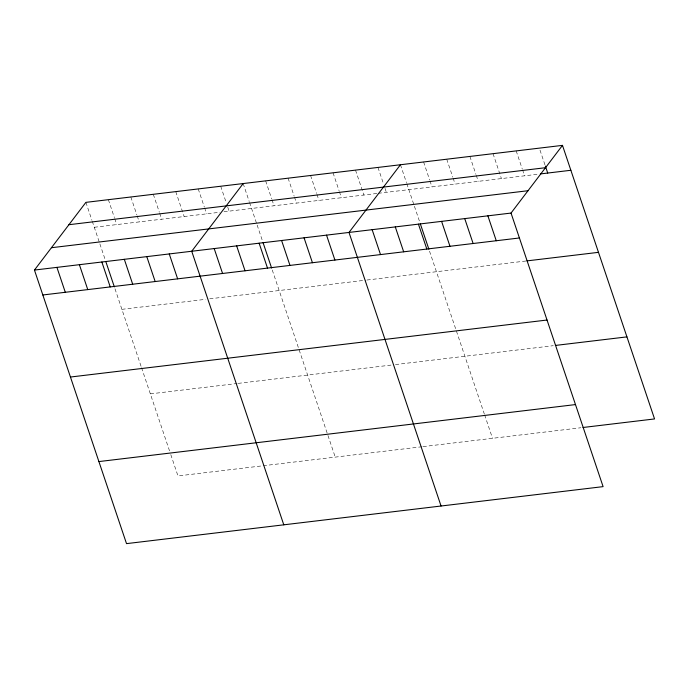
<?xml version="1.0" encoding="UTF-8"?>
<svg xmlns="http://www.w3.org/2000/svg" width="689" height="689" viewBox="0 0 689 689"><rect width="100%" height="100%" fill="white"/><g stroke="black" fill="none" stroke-linecap="round" stroke-linejoin="round"><path stroke-width="0.52" stroke-dasharray="3.44 2.58" d="M94.281 227.275L219.894 212.255M223.985 211.764L377.167 193.445M378.192 193.316L538.247 174.179M121.901 309.335L205.641 299.319M209.723 298.828L365.98 280.139M366.996 280.018L525.879 261.019M150.348 393.875L237.154 383.497M238.179 383.377L391.369 365.049M395.452 364.567L553.284 345.689M422.047 446.739L177.969 475.935L170.08 452.492M423.063 446.618L580.896 427.748M540.004 150.124L545.033 165.076M516.19 150.9L522.219 168.839M522.555 169.838L524.57 175.816M493.04 153.673L501.42 178.58M469.889 156.437L475.927 174.377M476.263 175.368L478.269 181.353M446.739 159.211L452.776 177.142M453.112 178.141L455.128 184.118M423.597 161.975L429.626 179.915M429.962 180.906L431.977 186.891M400.447 164.749L406.484 182.68M406.82 183.679L414.089 205.288M414.416 206.261L419.679 221.892M429.54 251.201L484.289 413.891M484.625 414.873L492.514 438.316M377.977 167.436L383.678 184.368M385.022 188.355L386.365 192.343M355.507 170.123L363.895 195.03M333.045 172.81L339.083 190.741M339.41 191.74L341.425 197.717M310.575 175.497L316.613 193.428M316.949 194.427L318.955 200.404M288.105 178.184L294.143 196.115M294.479 197.114L296.494 203.091M265.644 180.871L271.673 198.802M272.009 199.801L274.024 205.778M243.174 183.558L249.211 201.489M249.547 202.488L256.816 224.097M257.143 225.07L262.406 240.702M272.267 270.01L335.242 457.126M220.704 186.245L226.405 203.177M227.749 207.165L229.093 211.153M198.234 188.932L204.271 206.864M204.607 207.863L206.622 213.84M175.773 191.62L184.152 216.527M153.302 194.307L159.34 212.238M159.676 213.237L161.682 219.214M130.832 196.994L136.87 214.925M137.206 215.924L139.221 221.901M108.371 199.681L114.4 217.612M114.736 218.611L116.751 224.588M85.901 202.368L91.938 220.299M92.274 221.298L99.543 242.907M99.871 243.88L105.46 260.485M114.994 288.82L141.202 366.703M141.546 367.711L169.744 451.51"/><path stroke-width="1.03" d="M562.482 145.37L511.031 213.065L603.099 486.632L126.518 543.63L34.45 270.062L85.901 202.368L562.482 145.37L654.55 418.938L582.997 427.49M243.174 183.558L191.723 251.252L283.79 524.829M400.447 164.749L348.996 232.443L441.063 506.019M68.926 224.709L545.507 167.711M540.357 173.929L570.871 170.278M51.425 247.721L528.015 190.724M34.45 270.062L511.031 213.065M42.83 294.978L519.42 237.972M526.93 260.89L598.483 252.338M70.45 377.029L547.032 320.032M555.386 345.439L626.938 336.878M98.897 461.578L575.487 404.581M545.369 166.066L547.721 173.042M487.881 215.838L496.269 240.745M464.739 218.602L473.119 243.51M441.589 221.367L449.969 246.283M420.333 223.847L428.885 249.246M418.438 224.14L426.827 249.048M395.288 226.905L403.676 251.821M372.146 229.678L380.526 254.585M326.526 235.13L334.914 260.046M304.056 237.817L312.444 262.733M281.594 240.504L289.974 265.42M263.06 242.657L271.612 268.055M259.124 243.191L267.504 268.107M236.654 245.878L245.043 270.794M214.193 248.565L222.573 273.481M169.253 253.94L177.641 278.856M146.791 256.627L155.171 281.543M124.321 259.314L132.701 284.23M105.787 261.467L114.34 286.865M101.851 262.001L110.231 286.917M79.381 264.688L87.77 289.604M56.92 267.375L65.3 292.291"/></g></svg>
